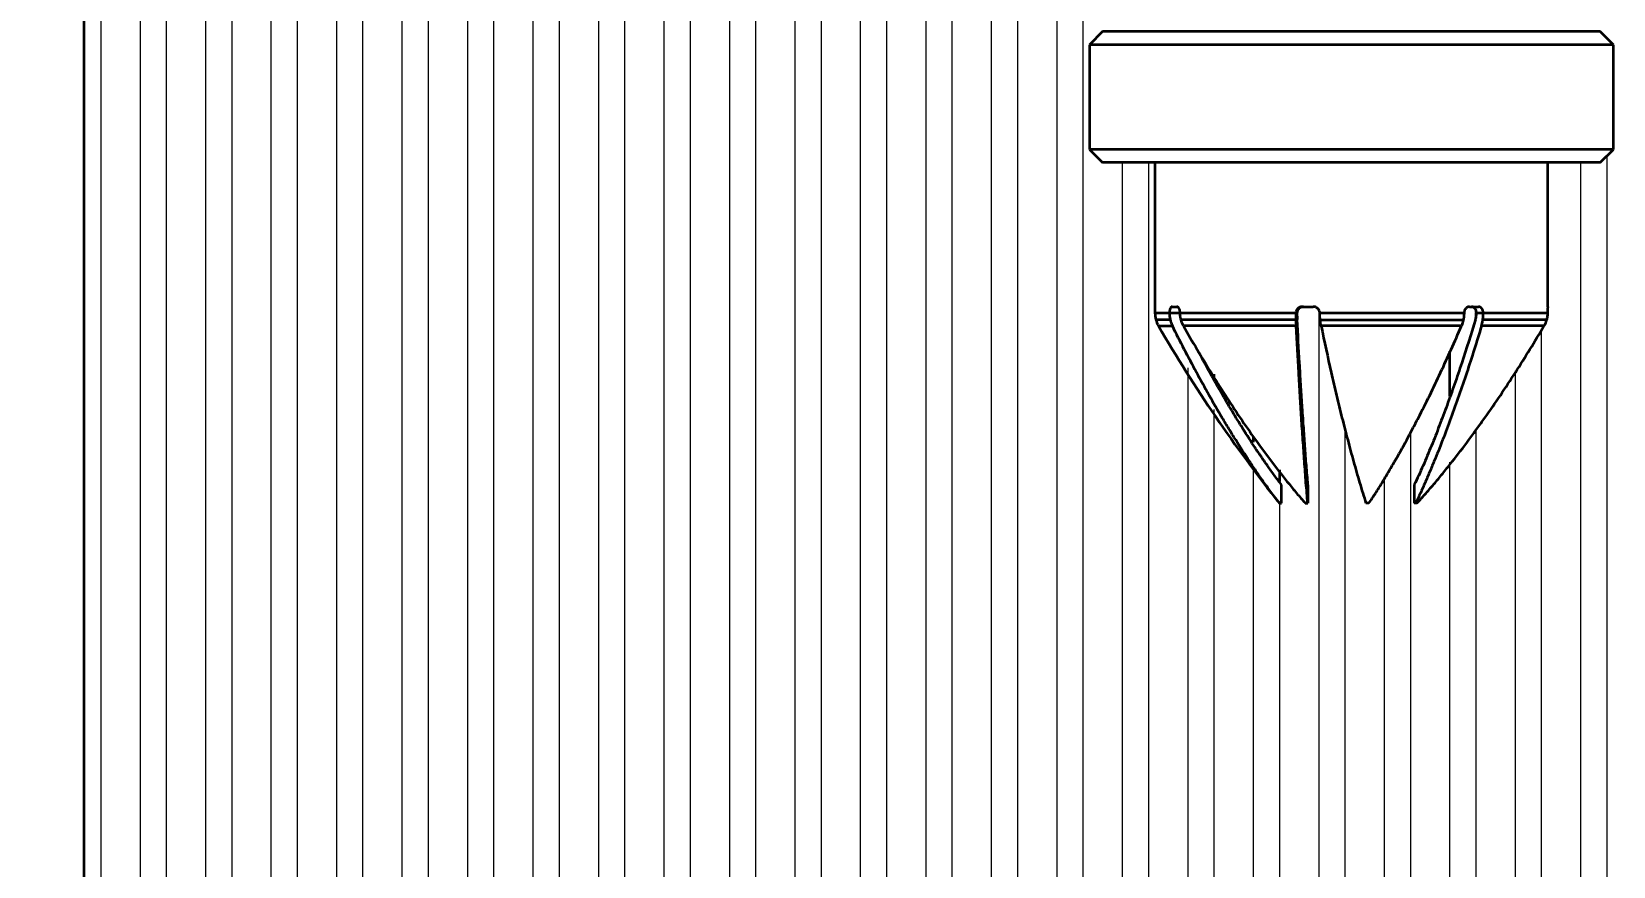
# Model space of a CAD drawing. Header units: millimetres. Extents: x 11 to 411, y 3 to 626.
# Drawn here: x 189.6 to 310.3, y 346.1 to 409.8 of the extents above; entities that cross this region are included whole.
import ezdxf

# ---------------------------------------------------------------- set-up
doc = ezdxf.new("R2010")
doc.units = ezdxf.units.MM
doc.layers.add('1', color=7, linetype='Continuous', lineweight=18)
doc.layers.add('尺寸线层', color=3, linetype='Continuous', lineweight=18)
doc.styles.add('HZ', font='', dxfattribs={"width": 0.8})
doc.styles.get('HZ').set_extended_font_data('宋体')
doc.dimstyles.new('JP20', dxfattribs={"dimtxt": 20, "dimasz": 18, "dimexe": 0.18, "dimexo": 0.0625, "dimgap": 0.09, "dimtad": 1, "dimdec": 1, "dimzin": 12, "dimdsep": 46, "dimtxsty": 'HZ', "dimcen": 0.09, "dimdle": 36, "dimclrd": 136, "dimclre": 4, "dimclrt": 6, "dimadec": 0, "dimazin": 0, "dimtfac": 1, "dimtdec": 1, "dimtmove": 0, "dimatfit": 3, "dimfxl": 1, "dimtolj": 1, "dimarcsym": 0})

# ---------------------------------------------------------------- blocks, each defined once
blk = doc.blocks.new('*X10')
at = {"layer": 'Defpoints', "color": 0}
for p in [(301.84, 534.13), (33.77, 77.13), (220.71, 77.13)]:
    blk.add_point(p, dxfattribs=at)
at = {"layer": '尺寸线层', "color": 4, "linetype": 'Continuous', "lineweight": -2}
for p, q in [((301.78, 534.13), (33.59, 534.13)), ((220.65, 77.13), (33.59, 77.13))]:
    blk.add_line(p, q, dxfattribs=at)
at = {"layer": '尺寸线层', "color": 136, "linetype": 'Continuous', "lineweight": -2}
blk.add_line((33.77, 516.13), (33.77, 95.13), dxfattribs=at)
at = {"layer": '尺寸线层', "color": 136}
for points in [[(36.77, 516.13), (30.77, 516.13), (33.77, 534.13)], [(30.77, 95.13), (36.77, 95.13), (33.77, 77.13)]]:
    blk.add_solid(points, dxfattribs=at)
at = {"layer": '尺寸线层', "color": 6, "insert": (23.68, 305.63), "char_height": 20, "attachment_point": 5, "rotation": 90, "style": 'HZ', "bg_fill": 3, "box_fill_scale": 1.1, "bg_fill_color": 256, "bg_fill_true_color": 13158600, "bg_fill_transparency": 0}
blk.add_mtext('\\A1;457', dxfattribs=at)
blk = doc.blocks.new('*X12')
at = {"layer": 'Defpoints', "color": 0}
for p in [(77.24, 523.23), (209.57, 523.23), (180.31, 109.13)]:
    blk.add_point(p, dxfattribs=at)
at = {"layer": '尺寸线层', "color": 4, "linetype": 'Continuous', "lineweight": -2}
for p, q in [((209.51, 523.23), (77.06, 523.23)), ((180.24, 109.13), (77.06, 109.13))]:
    blk.add_line(p, q, dxfattribs=at)
at = {"layer": '尺寸线层', "color": 136, "linetype": 'Continuous', "lineweight": -2}
blk.add_line((77.24, 127.13), (77.24, 505.23), dxfattribs=at)
at = {"layer": '尺寸线层', "color": 136}
for points in [[(80.24, 505.23), (74.24, 505.23), (77.24, 523.23)], [(74.24, 127.13), (80.24, 127.13), (77.24, 109.13)]]:
    blk.add_solid(points, dxfattribs=at)
at = {"layer": '尺寸线层', "color": 6, "insert": (67.15, 316.18), "char_height": 20, "attachment_point": 5, "rotation": 90, "style": 'HZ', "bg_fill": 3, "box_fill_scale": 1.1, "bg_fill_color": 256, "bg_fill_true_color": 13158600, "bg_fill_transparency": 0}
blk.add_mtext('\\A1;414', dxfattribs=at)

msp = doc.modelspace()

# ---------------------------------------------------------------- linework, layer by layer
at = {"layer": '1', "color": 0, "linetype": 'Continuous', "lineweight": 15}
for p, q in [((194.84, 482.12), (194.84, 191.48)), ((197.84, 482.12), (197.84, 191.95)), ((199.84, 482.12), (199.84, 192.21)), ((202.84, 482.12), (202.84, 192.52)), ((204.84, 482.12), (204.84, 192.67)), ((207.84, 482.12), (207.84, 192.81)), ((209.84, 482.12), (209.84, 192.86)), ((212.84, 482.12), (212.84, 192.83)), ((214.84, 482.12), (214.84, 192.77)), ((217.84, 482.12), (217.84, 192.57)), ((219.84, 482.12), (219.84, 192.39)), ((239.84, 482.13), (239.84, 188.11)), ((242.84, 482.12), (242.84, 187.06)), ((244.84, 482.12), (244.84, 186.3)), ((247.84, 482.12), (247.84, 185.06)), ((249.84, 482.12), (249.84, 184.17)), ((252.84, 482.12), (252.84, 182.77)), ((254.84, 482.12), (254.84, 181.78)), ((257.84, 482.12), (257.84, 180.22)), ((237.84, 480.49), (237.84, 188.75)), ((234.84, 475.79), (234.84, 189.61)), ((232.84, 472.6), (232.84, 190.14)), ((222.84, 466.73), (222.84, 192.04)), ((224.84, 464.75), (224.84, 191.74)), ((227.84, 464.19), (227.84, 191.23)), ((229.84, 464.9), (229.84, 190.82)), ((259.84, 432), (259.84, 179.15)), ((262.84, 424.1), (262.84, 177.47)), ((264.84, 420.89), (264.84, 286.95)), ((267.84, 417.27), (267.84, 286.95)), ((269.84, 415.37), (269.84, 286.95)), ((272.84, 399.82), (272.84, 286.95)), ((274.84, 399.83), (274.84, 286.95)), ((307.84, 399.83), (307.84, 286.95)), ((309.84, 400.32), (309.84, 286.95)), ((287.84, 388.39), (287.84, 314.83)), ((304.84, 387.05), (304.84, 314.83)), ((277.84, 384.16), (277.84, 286.95)), ((302.84, 383.94), (302.84, 314.83)), ((279.84, 380.97), (279.84, 286.95)), ((289.84, 379.52), (289.84, 314.83)), ((294.84, 379.29), (294.84, 314.83)), ((299.84, 379.48), (299.84, 314.83)), ((297.84, 376.96), (297.84, 314.83)), ((282.84, 376.55), (282.84, 314.83)), ((292.84, 375.84), (292.84, 314.83)), ((284.84, 373.82), (284.84, 314.83))]:
    msp.add_line(p, q, dxfattribs=at)
at = {"layer": '1', "color": 0, "linetype": 'Continuous', "lineweight": 35}
for p, q in [((271.34, 409.83), (270.34, 408.83)), ((309.34, 409.83), (271.34, 409.83)), ((310.34, 408.83), (309.34, 409.83)), ((270.34, 408.83), (270.34, 400.83)), ((310.34, 408.83), (270.34, 408.83)), ((310.34, 400.83), (310.34, 408.83)), ((270.34, 400.83), (271.34, 399.83)), ((310.34, 400.83), (270.34, 400.83)), ((309.34, 399.83), (271.34, 399.83)), ((275.34, 399.83), (275.34, 388.36)), ((305.34, 388.83), (305.34, 399.83)), ((309.34, 399.83), (310.34, 400.83)), ((275.34, 388.36), (276.44, 388.36)), ((276.5, 387.83), (275.43, 387.83)), ((277.26, 388.33), (276.44, 388.33)), ((276.64, 388.83), (277.02, 388.83)), ((277.26, 388.36), (286.09, 388.36)), ((286.1, 387.83), (277.33, 387.83)), ((286.18, 388.33), (286.09, 388.33)), ((286.58, 388.83), (287.43, 388.83)), ((287.93, 388.36), (298.94, 388.36)), ((287.96, 387.83), (298.88, 387.83)), ((299.35, 388.83), (300.03, 388.83)), ((299.84, 388.39), (299.84, 387.95)), ((300.41, 388.33), (299.89, 388.33)), ((305.24, 387.83), (300.37, 387.83)), ((300.41, 388.36), (305.31, 388.36)), ((305.34, 388.83), (305.33, 388.83)), ((275.61, 387.36), (276.67, 387.36)), ((286.11, 387.36), (277.52, 387.36)), ((298.74, 387.36), (288.03, 387.36)), ((305.04, 387.36), (300.27, 387.36)), ((297.84, 385.44), (297.84, 382)), ((279.84, 383.67), (279.84, 383.36)), ((282.84, 378.93), (282.84, 378.48)), ((284.84, 376.37), (284.84, 375.48)), ((285.01, 373.83), (285.01, 375.22)), ((287.02, 375.22), (287.02, 373.83)), ((295.14, 375.22), (295.14, 373.83)), ((284.84, 373.83), (285.01, 373.83)), ((286.82, 373.83), (287.02, 373.83)), ((291.67, 373.83), (291.45, 373.83)), ((295.34, 373.83), (295.14, 373.83))]:
    msp.add_line(p, q, dxfattribs=at)
for centre, radius, start, end in [((277.34, 388.36), 2, 180, 210.0747), ((371.84, 443.08), 111.2, 210.0747, 218.5227)]:
    msp.add_arc(centre, radius, start, end, dxfattribs=at)
for points, knots in [([(276.64, 388.83), (276.63, 388.83), (276.62, 388.82), (276.6, 388.81), (276.59, 388.81), (276.58, 388.8), (276.57, 388.8), (276.56, 388.78), (276.55, 388.77), (276.53, 388.74), (276.52, 388.73), (276.51, 388.71), (276.51, 388.7), (276.5, 388.67), (276.49, 388.65), (276.48, 388.61), (276.47, 388.6), (276.47, 388.57), (276.46, 388.56), (276.46, 388.51), (276.45, 388.48), (276.45, 388.44), (276.45, 388.42), (276.44, 388.39), (276.44, 388.38), (276.44, 388.36)], [0, 0, 0, 0, 0.0676524, 0.0676524, 0.1014785, 0.1014785, 0.1353047, 0.1353047, 0.2029571, 0.2029571, 0.2367832, 0.2367832, 0.2706094, 0.2706094, 0.3382618, 0.3382618, 0.3720879, 0.3720879, 0.4059141, 0.4059141, 0.4735665, 0.4735665, 0.5073926, 0.5073926, 0.5412188, 0.5412188, 0.5412188, 0.5412188]), ([(276.44, 388.33), (276.44, 388.24), (276.45, 388.16), (276.47, 387.99), (276.49, 387.91), (276.51, 387.79), (276.53, 387.74), (276.54, 387.68), (276.55, 387.66), (276.56, 387.62), (276.57, 387.61), (276.6, 387.51), (276.64, 387.43), (276.67, 387.36)], [0, 0, 0, 0, 0.250594, 0.250594, 0.501187, 0.501187, 0.626484, 0.626484, 0.689133, 0.689133, 0.751781, 0.751781, 1.002375, 1.002375, 1.002375, 1.002375]), ([(277.26, 388.36), (277.26, 388.39), (277.26, 388.42), (277.25, 388.47), (277.25, 388.48), (277.24, 388.51), (277.24, 388.53), (277.23, 388.57), (277.22, 388.6), (277.21, 388.63), (277.21, 388.65), (277.19, 388.67), (277.19, 388.68), (277.17, 388.71), (277.16, 388.73), (277.14, 388.76), (277.13, 388.76), (277.12, 388.78), (277.11, 388.79), (277.09, 388.8), (277.08, 388.81), (277.06, 388.82), (277.05, 388.82), (277.04, 388.82), (277.03, 388.83), (277.02, 388.83)], [0, 0, 0, 0, 0.0704987, 0.0704987, 0.105748, 0.105748, 0.1409973, 0.1409973, 0.211496, 0.211496, 0.2467453, 0.2467453, 0.2819947, 0.2819947, 0.3524933, 0.3524933, 0.3877426, 0.3877426, 0.422992, 0.422992, 0.4934906, 0.4934906, 0.52874, 0.52874, 0.5639893, 0.5639893, 0.5639893, 0.5639893]), ([(277.52, 387.36), (277.48, 387.43), (277.41, 387.58), (277.36, 387.74), (277.32, 387.86), (277.31, 387.9), (277.3, 387.97), (277.3, 387.99), (277.29, 388.03), (277.29, 388.05), (277.27, 388.16), (277.26, 388.24), (277.26, 388.33)], [0, 0, 0, 0, 0.253069, 0.506138, 0.506138, 0.632672, 0.632672, 0.695939, 0.695939, 0.759207, 0.759207, 1.012275, 1.012275, 1.012275, 1.012275]), ([(286.58, 388.83), (286.55, 388.83), (286.52, 388.82), (286.47, 388.81), (286.46, 388.81), (286.43, 388.8), (286.41, 388.8), (286.37, 388.78), (286.34, 388.77), (286.31, 388.74), (286.29, 388.73), (286.27, 388.71), (286.26, 388.7), (286.22, 388.67), (286.2, 388.65), (286.18, 388.61), (286.17, 388.6), (286.15, 388.57), (286.14, 388.56), (286.12, 388.51), (286.11, 388.48), (286.1, 388.44), (286.1, 388.42), (286.09, 388.39), (286.09, 388.38), (286.09, 388.36)], [0, 0, 0, 0, 0.0928188, 0.0928188, 0.1392282, 0.1392282, 0.1856375, 0.1856375, 0.2784563, 0.2784563, 0.3248657, 0.3248657, 0.3712751, 0.3712751, 0.4640939, 0.4640939, 0.5105032, 0.5105032, 0.5569126, 0.5569126, 0.6497314, 0.6497314, 0.6961408, 0.6961408, 0.7425502, 0.7425502, 0.7425502, 0.7425502]), ([(286.09, 388.33), (286.09, 388.24), (286.09, 388.16), (286.09, 387.99), (286.09, 387.91), (286.1, 387.79), (286.1, 387.74), (286.1, 387.68), (286.1, 387.66), (286.1, 387.62), (286.1, 387.61), (286.11, 387.51), (286.11, 387.43), (286.11, 387.36)], [0, 0, 0, 0, 0.2419992, 0.2419992, 0.4839984, 0.4839984, 0.604998, 0.604998, 0.6654978, 0.6654978, 0.7259976, 0.7259976, 0.9679968, 0.9679968, 0.9679968, 0.9679968]), ([(286.67, 388.83), (286.64, 388.83), (286.61, 388.82), (286.56, 388.81), (286.55, 388.81), (286.52, 388.8), (286.51, 388.8), (286.46, 388.78), (286.44, 388.77), (286.4, 388.74), (286.39, 388.73), (286.36, 388.71), (286.35, 388.7), (286.32, 388.67), (286.29, 388.65), (286.27, 388.61), (286.26, 388.6), (286.24, 388.57), (286.24, 388.56), (286.22, 388.51), (286.21, 388.48), (286.19, 388.44), (286.19, 388.42), (286.19, 388.39), (286.18, 388.38), (286.18, 388.36)], [0, 0, 0, 0, 0.0927602, 0.0927602, 0.1391403, 0.1391403, 0.1855204, 0.1855204, 0.2782805, 0.2782805, 0.3246606, 0.3246606, 0.3710407, 0.3710407, 0.4638009, 0.4638009, 0.510181, 0.510181, 0.5565611, 0.5565611, 0.6493213, 0.6493213, 0.6957014, 0.6957014, 0.7420815, 0.7420815, 0.7420815, 0.7420815]), ([(286.18, 388.33), (286.18, 388.28), (286.18, 388.2), (286.18, 388.12), (286.19, 388.07), (286.19, 388.05), (286.19, 388.01), (286.19, 387.99), (286.19, 387.93), (286.19, 387.89), (286.19, 387.86)], [0, 0, 0, 0, 0.1166645, 0.233329, 0.233329, 0.2916612, 0.2916612, 0.3499934, 0.3499934, 0.4666579, 0.4666579, 0.4666579, 0.4666579]), ([(287.02, 375.22), (287, 375.46), (286.98, 375.7), (286.94, 376.19), (286.92, 376.43), (286.88, 376.93), (286.86, 377.18), (286.83, 377.68), (286.81, 377.94), (286.75, 378.7), (286.72, 379.22), (286.66, 380), (286.65, 380.26), (286.61, 380.79), (286.59, 381.05), (286.54, 381.85), (286.51, 382.38), (286.44, 383.46), (286.41, 384), (286.32, 385.63), (286.25, 386.74), (286.19, 387.86)], [0, 0, 0, 0, 0.791558, 0.791558, 1.583116, 1.583116, 2.374673, 2.374673, 3.166231, 3.166231, 4.749347, 4.749347, 5.540905, 5.540905, 6.332463, 6.332463, 7.915578, 7.915578, 9.498694, 9.498694, 12.664925, 12.664925, 12.664925, 12.664925]), ([(287.93, 388.36), (287.93, 388.39), (287.92, 388.42), (287.91, 388.47), (287.9, 388.48), (287.89, 388.51), (287.89, 388.53), (287.87, 388.57), (287.85, 388.6), (287.82, 388.63), (287.81, 388.65), (287.79, 388.67), (287.78, 388.68), (287.75, 388.71), (287.72, 388.73), (287.68, 388.76), (287.67, 388.76), (287.64, 388.78), (287.63, 388.79), (287.58, 388.8), (287.55, 388.81), (287.51, 388.82), (287.49, 388.82), (287.46, 388.82), (287.45, 388.83), (287.43, 388.83)], [0, 0, 0, 0, 0.0937812, 0.0937812, 0.1406718, 0.1406718, 0.1875624, 0.1875624, 0.2813436, 0.2813436, 0.3282342, 0.3282342, 0.3751248, 0.3751248, 0.468906, 0.468906, 0.5157966, 0.5157966, 0.5626872, 0.5626872, 0.6564684, 0.6564684, 0.7033589, 0.7033589, 0.7502495, 0.7502495, 0.7502495, 0.7502495]), ([(288.03, 387.36), (288.01, 387.43), (287.98, 387.58), (287.96, 387.74), (287.95, 387.86), (287.95, 387.9), (287.94, 387.97), (287.94, 387.99), (287.94, 388.03), (287.94, 388.05), (287.93, 388.16), (287.93, 388.24), (287.93, 388.33)], [0, 0, 0, 0, 0.2434656, 0.4869312, 0.4869312, 0.608664, 0.608664, 0.6695304, 0.6695304, 0.7303968, 0.7303968, 0.9738624, 0.9738624, 0.9738624, 0.9738624]), ([(299.82, 387.86), (299.48, 386.74), (299.12, 385.63), (298.58, 384), (298.4, 383.45), (298.02, 382.38), (297.83, 381.84), (297.45, 380.79), (297.25, 380.26), (296.85, 379.22), (296.65, 378.71), (296.34, 377.94), (296.23, 377.69), (296.02, 377.18), (295.92, 376.93), (295.7, 376.44), (295.59, 376.19), (295.37, 375.7), (295.26, 375.46), (295.14, 375.22)], [0, 0, 0, 0, 3.371564, 3.371564, 5.057346, 5.057346, 6.743128, 6.743128, 8.42891, 8.42891, 10.114692, 10.114692, 10.957583, 10.957583, 11.800474, 11.800474, 12.643365, 12.643365, 13.486256, 13.486256, 13.486256, 13.486256]), ([(298.94, 388.33), (298.93, 388.24), (298.93, 388.16), (298.91, 387.99), (298.9, 387.91), (298.87, 387.79), (298.86, 387.74), (298.85, 387.68), (298.84, 387.66), (298.83, 387.62), (298.83, 387.61), (298.8, 387.51), (298.77, 387.43), (298.74, 387.36)], [0, 0, 0, 0, 0.2484481, 0.2484481, 0.4968961, 0.4968961, 0.6211202, 0.6211202, 0.6832322, 0.6832322, 0.7453442, 0.7453442, 0.9937923, 0.9937923, 0.9937923, 0.9937923]), ([(299.35, 388.83), (299.32, 388.83), (299.3, 388.82), (299.26, 388.81), (299.25, 388.81), (299.22, 388.8), (299.21, 388.8), (299.17, 388.78), (299.15, 388.77), (299.12, 388.74), (299.11, 388.73), (299.09, 388.71), (299.08, 388.7), (299.05, 388.67), (299.03, 388.65), (299.01, 388.61), (299, 388.6), (298.99, 388.57), (298.98, 388.56), (298.97, 388.51), (298.96, 388.48), (298.95, 388.44), (298.94, 388.42), (298.94, 388.39), (298.94, 388.38), (298.94, 388.36)], [0, 0, 0, 0, 0.0852344, 0.0852344, 0.1278515, 0.1278515, 0.1704687, 0.1704687, 0.2557031, 0.2557031, 0.2983203, 0.2983203, 0.3409375, 0.3409375, 0.4261718, 0.4261718, 0.468789, 0.468789, 0.5114062, 0.5114062, 0.5966406, 0.5966406, 0.6392577, 0.6392577, 0.6818749, 0.6818749, 0.6818749, 0.6818749]), ([(299.89, 388.36), (299.89, 388.39), (299.88, 388.42), (299.87, 388.47), (299.87, 388.48), (299.86, 388.51), (299.86, 388.53), (299.84, 388.57), (299.83, 388.6), (299.81, 388.63), (299.8, 388.65), (299.78, 388.67), (299.78, 388.68), (299.75, 388.71), (299.73, 388.73), (299.7, 388.76), (299.69, 388.76), (299.67, 388.78), (299.66, 388.79), (299.63, 388.8), (299.6, 388.81), (299.57, 388.82), (299.56, 388.82), (299.53, 388.82), (299.52, 388.83), (299.51, 388.83)], [0, 0, 0, 0, 0.0824177, 0.0824177, 0.1236265, 0.1236265, 0.1648354, 0.1648354, 0.2472531, 0.2472531, 0.2884619, 0.2884619, 0.3296707, 0.3296707, 0.4120884, 0.4120884, 0.4532973, 0.4532973, 0.4945061, 0.4945061, 0.5769238, 0.5769238, 0.6181326, 0.6181326, 0.6593415, 0.6593415, 0.6593415, 0.6593415]), ([(299.82, 387.86), (299.83, 387.89), (299.85, 387.97), (299.86, 388.04), (299.87, 388.1), (299.87, 388.12), (299.88, 388.16), (299.88, 388.18), (299.89, 388.24), (299.89, 388.28), (299.89, 388.33)], [0, 0, 0, 0, 0.1182995, 0.236599, 0.236599, 0.2957487, 0.2957487, 0.3548985, 0.3548985, 0.473198, 0.473198, 0.473198, 0.473198]), ([(300.41, 388.36), (300.41, 388.39), (300.41, 388.42), (300.4, 388.47), (300.39, 388.48), (300.39, 388.51), (300.38, 388.53), (300.37, 388.57), (300.35, 388.6), (300.33, 388.63), (300.32, 388.65), (300.31, 388.67), (300.3, 388.68), (300.27, 388.71), (300.26, 388.73), (300.23, 388.76), (300.21, 388.76), (300.19, 388.78), (300.18, 388.79), (300.15, 388.8), (300.13, 388.81), (300.09, 388.82), (300.08, 388.82), (300.05, 388.82), (300.04, 388.83), (300.03, 388.83)], [0, 0, 0, 0, 0.0827258, 0.0827258, 0.1240887, 0.1240887, 0.1654516, 0.1654516, 0.2481774, 0.2481774, 0.2895404, 0.2895404, 0.3309033, 0.3309033, 0.4136291, 0.4136291, 0.454992, 0.454992, 0.4963549, 0.4963549, 0.5790807, 0.5790807, 0.6204436, 0.6204436, 0.6618065, 0.6618065, 0.6618065, 0.6618065]), ([(300.27, 387.36), (300.29, 387.43), (300.33, 387.58), (300.36, 387.74), (300.38, 387.86), (300.39, 387.9), (300.39, 387.97), (300.39, 387.99), (300.4, 388.03), (300.4, 388.05), (300.41, 388.16), (300.41, 388.24), (300.41, 388.33)], [0, 0, 0, 0, 0.2452515, 0.490503, 0.490503, 0.6131287, 0.6131287, 0.6744416, 0.6744416, 0.7357545, 0.7357545, 0.9810059, 0.9810059, 0.9810059, 0.9810059]), ([(305.31, 388.33), (305.31, 388.24), (305.3, 388.16), (305.28, 387.99), (305.26, 387.91), (305.23, 387.79), (305.21, 387.74), (305.19, 387.68), (305.18, 387.66), (305.17, 387.62), (305.16, 387.61), (305.12, 387.51), (305.08, 387.43), (305.04, 387.36)], [0, 0, 0, 0, 0.253998, 0.253998, 0.507996, 0.507996, 0.634995, 0.634995, 0.698494, 0.698494, 0.761993, 0.761993, 1.015991, 1.015991, 1.015991, 1.015991]), ([(305.33, 388.83), (305.33, 388.83), (305.33, 388.82), (305.33, 388.81), (305.33, 388.81), (305.33, 388.8), (305.33, 388.8), (305.33, 388.78), (305.33, 388.77), (305.32, 388.74), (305.32, 388.73), (305.32, 388.71), (305.32, 388.7), (305.32, 388.67), (305.32, 388.65), (305.32, 388.61), (305.32, 388.6), (305.31, 388.57), (305.31, 388.56), (305.31, 388.51), (305.31, 388.48), (305.31, 388.44), (305.31, 388.42), (305.31, 388.39), (305.31, 388.38), (305.31, 388.36)], [0, 0, 0, 0, 0.0583308, 0.0583308, 0.0874962, 0.0874962, 0.1166616, 0.1166616, 0.1749924, 0.1749924, 0.2041578, 0.2041578, 0.2333232, 0.2333232, 0.2916541, 0.2916541, 0.3208195, 0.3208195, 0.3499849, 0.3499849, 0.4083157, 0.4083157, 0.4374811, 0.4374811, 0.4666465, 0.4666465, 0.4666465, 0.4666465]), ([(284.84, 373.83), (284.64, 374.08), (284.45, 374.34), (284.06, 374.86), (283.87, 375.12), (283.49, 375.65), (283.3, 375.92), (282.93, 376.46), (282.75, 376.73), (282.21, 377.55), (281.85, 378.1), (281.33, 378.93), (281.15, 379.22), (280.81, 379.78), (280.64, 380.06), (280.13, 380.91), (279.8, 381.48), (279.15, 382.64), (278.83, 383.22), (277.88, 384.97), (277.26, 386.16), (276.67, 387.36)], [0, 0, 0, 0, 0.989474, 0.989474, 1.978948, 1.978948, 2.968422, 2.968422, 3.957896, 3.957896, 5.936844, 5.936844, 6.926318, 6.926318, 7.915792, 7.915792, 9.894741, 9.894741, 11.873689, 11.873689, 15.831585, 15.831585, 15.831585, 15.831585]), ([(277.52, 387.36), (278.2, 386.15), (278.9, 384.97), (279.98, 383.21), (280.34, 382.63), (281.09, 381.48), (281.46, 380.91), (282.23, 379.78), (282.62, 379.22), (283.42, 378.1), (283.82, 377.55), (284.44, 376.73), (284.65, 376.46), (285.07, 375.92), (285.28, 375.66), (285.71, 375.13), (285.93, 374.86), (286.37, 374.34), (286.6, 374.08), (286.82, 373.83)], [0, 0, 0, 0, 4.112046, 4.112046, 6.168069, 6.168069, 8.224092, 8.224092, 10.280115, 10.280115, 12.336138, 12.336138, 13.364149, 13.364149, 14.392161, 14.392161, 15.420172, 15.420172, 16.448184, 16.448184, 16.448184, 16.448184]), ([(287, 373.83), (286.98, 374.08), (286.96, 374.34), (286.92, 374.86), (286.89, 375.12), (286.85, 375.65), (286.83, 375.92), (286.79, 376.46), (286.77, 376.73), (286.71, 377.55), (286.68, 378.1), (286.62, 378.93), (286.6, 379.22), (286.56, 379.78), (286.54, 380.06), (286.49, 380.91), (286.45, 381.48), (286.38, 382.64), (286.35, 383.22), (286.24, 384.97), (286.18, 386.16), (286.11, 387.36)], [0, 0, 0, 0, 0.847621, 0.847621, 1.695242, 1.695242, 2.542863, 2.542863, 3.390484, 3.390484, 5.085725, 5.085725, 5.933346, 5.933346, 6.780967, 6.780967, 8.476209, 8.476209, 10.171451, 10.171451, 13.561934, 13.561934, 13.561934, 13.561934]), ([(288.03, 387.36), (288.28, 386.15), (288.53, 384.97), (288.93, 383.21), (289.07, 382.63), (289.34, 381.48), (289.48, 380.91), (289.76, 379.78), (289.91, 379.22), (290.2, 378.1), (290.35, 377.55), (290.58, 376.73), (290.65, 376.46), (290.81, 375.92), (290.89, 375.66), (291.04, 375.13), (291.12, 374.86), (291.29, 374.34), (291.37, 374.08), (291.45, 373.83)], [0, 0, 0, 0, 3.491516, 3.491516, 5.237275, 5.237275, 6.983033, 6.983033, 8.728791, 8.728791, 10.474549, 10.474549, 11.347428, 11.347428, 12.220307, 12.220307, 13.093186, 13.093186, 13.966065, 13.966065, 13.966065, 13.966065]), ([(291.67, 373.83), (291.85, 374.08), (292.02, 374.34), (292.35, 374.86), (292.52, 375.12), (292.84, 375.65), (293, 375.92), (293.32, 376.46), (293.48, 376.73), (293.95, 377.55), (294.26, 378.1), (294.71, 378.93), (294.86, 379.22), (295.16, 379.78), (295.31, 380.06), (295.74, 380.91), (296.03, 381.48), (296.6, 382.64), (296.88, 383.22), (297.7, 384.97), (298.23, 386.16), (298.74, 387.36)], [0, 0, 0, 0, 0.955325, 0.955325, 1.910651, 1.910651, 2.865976, 2.865976, 3.821301, 3.821301, 5.731952, 5.731952, 6.687277, 6.687277, 7.642603, 7.642603, 9.553253, 9.553253, 11.463904, 11.463904, 15.285205, 15.285205, 15.285205, 15.285205]), ([(300.27, 387.36), (299.91, 386.15), (299.53, 384.97), (298.95, 383.21), (298.75, 382.63), (298.35, 381.48), (298.14, 380.91), (297.73, 379.78), (297.52, 379.22), (297.09, 378.1), (296.87, 377.55), (296.53, 376.73), (296.42, 376.46), (296.19, 375.92), (296.08, 375.66), (295.85, 375.13), (295.73, 374.86), (295.49, 374.34), (295.37, 374.08), (295.25, 373.83)], [0, 0, 0, 0, 3.611965, 3.611965, 5.417947, 5.417947, 7.223929, 7.223929, 9.029912, 9.029912, 10.835894, 10.835894, 11.738885, 11.738885, 12.641876, 12.641876, 13.544867, 13.544867, 14.447858, 14.447858, 14.447858, 14.447858]), ([(295.34, 373.83), (295.58, 374.08), (295.81, 374.34), (296.27, 374.86), (296.5, 375.12), (296.95, 375.65), (297.17, 375.92), (297.61, 376.46), (297.83, 376.73), (298.47, 377.55), (298.89, 378.1), (299.51, 378.93), (299.72, 379.22), (300.13, 379.78), (300.33, 380.06), (300.93, 380.91), (301.33, 381.48), (302.1, 382.64), (302.48, 383.22), (303.61, 384.97), (304.34, 386.16), (305.04, 387.36)], [0, 0, 0, 0, 1.04226, 1.04226, 2.08452, 2.08452, 3.126779, 3.126779, 4.169039, 4.169039, 6.253559, 6.253559, 7.295819, 7.295819, 8.338078, 8.338078, 10.422598, 10.422598, 12.507118, 12.507118, 16.676157, 16.676157, 16.676157, 16.676157]), ([(285.01, 375.22), (284.83, 375.46), (284.64, 375.7), (284.28, 376.19), (284.11, 376.43), (283.76, 376.93), (283.58, 377.18), (283.24, 377.68), (283.07, 377.94), (282.56, 378.7), (282.23, 379.22), (281.75, 380), (281.59, 380.26), (281.27, 380.79), (281.11, 381.05), (280.64, 381.85), (280.33, 382.38), (279.72, 383.46), (279.42, 384), (279.06, 384.66), (278.99, 384.79), (278.93, 384.91)], [0, 0, 0, 0, 0.920118, 0.920118, 1.840235, 1.840235, 2.760353, 2.760353, 3.680471, 3.680471, 5.520706, 5.520706, 6.440824, 6.440824, 7.360942, 7.360942, 9.201177, 9.201177, 11.041412, 11.041412, 11.452015, 11.452015, 11.452015, 11.452015])]:
    msp.add_open_spline(points, degree=3, knots=knots, dxfattribs=at)
for points in [[(276.44, 388.36), (276.44, 388.35), (276.44, 388.34), (276.44, 388.33)], [(277.26, 388.33), (277.26, 388.34), (277.26, 388.35), (277.26, 388.36)], [(286.09, 388.36), (286.09, 388.35), (286.09, 388.34), (286.09, 388.33)], [(286.18, 388.36), (286.18, 388.35), (286.18, 388.34), (286.18, 388.33)], [(287.93, 388.33), (287.93, 388.34), (287.93, 388.35), (287.93, 388.36)], [(298.94, 388.36), (298.94, 388.35), (298.94, 388.34), (298.94, 388.33)], [(299.89, 388.33), (299.89, 388.34), (299.89, 388.35), (299.89, 388.36)], [(300.41, 388.33), (300.41, 388.34), (300.41, 388.35), (300.41, 388.36)], [(305.31, 388.36), (305.31, 388.35), (305.31, 388.34), (305.31, 388.33)]]:
    msp.add_open_spline(points, degree=3, dxfattribs=at)

# ---------------------------------------------------------------- next in the draw order: dimensions: what is measured, and where the dimension line sits
at = {"layer": '尺寸线层', "color": 0}
dim = msp.add_linear_dim(base=(33.77, 77.13), p1=(301.84, 534.13), p2=(220.71, 77.13), angle=90, dimstyle='JP20', override={"dimscale": 1, "dimsah": 1, "dimtfill": 1, "dimtzin": 8}, dxfattribs=at)
dim.commit()
dim.dimension.update_dxf_attribs({"geometry": '*X10', "text_midpoint": (23.68, 305.63)})

# ---------------------------------------------------------------- next in the draw order: dimensions: what is measured, and where the dimension line sits
dim = msp.add_linear_dim(base=(77.24, 523.23), p1=(180.31, 109.13), p2=(209.57, 523.23), angle=90, dimstyle='JP20', override={"dimscale": 1, "dimdec": 0, "dimsah": 1, "dimtfill": 1, "dimtzin": 8}, dxfattribs=at)
dim.commit()
dim.dimension.update_dxf_attribs({"geometry": '*X12', "text_midpoint": (67.15, 316.18)})

# ---------------------------------------------------------------- next in the draw order: linework, layer by layer
at = {"layer": '1', "color": 0, "linetype": 'Continuous', "lineweight": 35}
msp.add_line((193.54, 482.12), (193.54, 110.77), dxfattribs=at)

doc.saveas('drawing.dxf')
